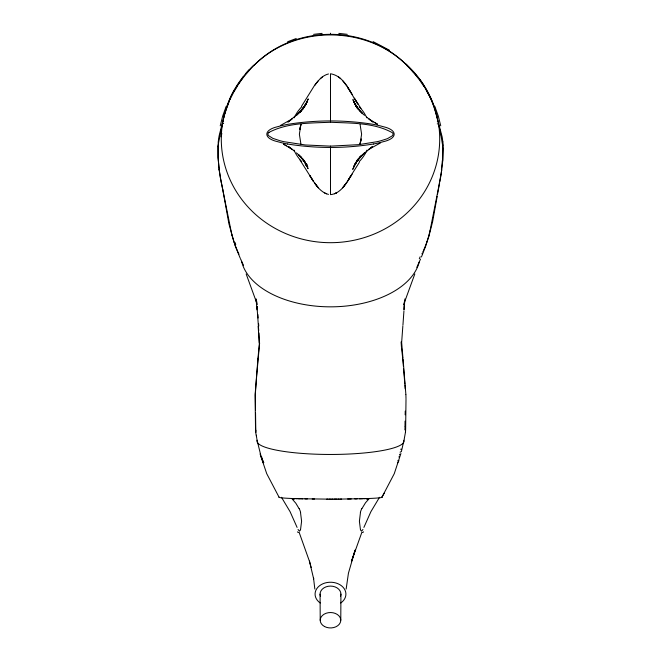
<?xml version="1.0" encoding="UTF-8"?>
<svg xmlns="http://www.w3.org/2000/svg" width="661" height="661" viewBox="0 0 661 661"><rect width="100%" height="100%" fill="white"/><g stroke="black" fill="none" stroke-linecap="round" stroke-linejoin="round"><path stroke-width="0.99" d="M330.492 146.775L330.492 146.139L358.609 144.668L377.191 141.677A106.867 106.801 81.9 0 0 381.24 140.644L387.371 138.694L391.99 136.001A6.213 6.048 -18 0 0 392.931 135.059L393.006 133.448A5.594 5.428 19 0 0 392.262 132.646C373.713 122.459 351.123 123.26 330.492 122.252C309.935 123.177 287.626 122.582 268.994 132.39M330.492 121.583L330.492 122.252L330.492 73.759C345.24 76.205 350.239 93.416 357.923 104.141L354.304 98.134L360.972 108.412M405.656 428.212L405.565 431.261M340.779 620.241L340.919 594.115M405.003 426.229L405.053 421.107M405.003 426.593L404.986 427.684A47.418 40.346 17.1 0 1 404.945 428.956L404.863 429.865M405.16 414.827L405.243 411.092M403.995 309.447L404.202 304.134M217.948 146.106L218.047 157.929L219.212 169.943M403.937 310.934L402.929 325.204M259.624 342.927L256.699 375.564M442.655 160.648L442.887 149.13A79.312 69.678 -12.3 0 0 442.581 145.346M256.666 375.935L255.369 393.584L255.485 410.374M404.003 309.86L404.912 298.929M346.149 589.05L348.43 573.236L355.122 550.051L351.561 561.123L361.914 532.179M218.213 142.107L218.774 137.819A100.315 88.078 10.3 0 1 219.287 135.108L223.145 119.922A109.214 103.694 0 0 1 243.397 76.436M402.838 326.121L401.648 342.464L402.946 358.039M257.93 358.659L255.088 395.138L255.567 431.526A34.917 30.282 -6.1 0 0 255.815 433.054L256.154 434.93M404.334 302.531L404.474 301.267M257.939 358.609L259.319 344.158L258.938 332.995M441.771 169.811L438.45 188.203M405.457 432.286L404.243 438.97M437.524 194.251L437.458 194.681M437.557 194.045L439.606 182.923M219.146 169.431L218.113 157.343L218.155 146.833A78.444 68.81 10.8 0 1 218.262 145.354L218.411 144.007A80.601 70.694 11.7 0 1 218.626 142.412L224.269 115.006L230.045 98.786M437.194 196.424L432.616 221.658L428.758 236.745M441.127 174.405L442.763 160.788L443.126 148.585M441.061 174.801L440.664 177.181M440.581 177.569L439.763 181.949M404.144 439.515L401.359 451.752M221.129 136.761L221.832 133.431M430.129 230.251L438.441 188.245M430.121 230.301L428.939 235.176M300.929 124.334L299.375 134.191L300.92 144.057M360.063 144.048L361.617 134.191L360.063 124.334M400.88 449.645L401.053 448.943M223.501 118.567L226.219 108.974L230.111 98.654M220.237 125.854L222.691 116.039L226.236 106.256M400.194 452.43L400.368 451.736M428.898 235.349L425.585 246.396L421.445 256.972M360.476 512.465L359.394 521.215L360.452 529.684M399.731 454.223L399.55 454.908M400.913 453.496L394.27 473.664L381.951 497.179M398.947 457.156L399.104 456.594M300.532 529.684L301.598 521.215L300.507 512.465M428.733 236.828L427.113 241.612M256.947 439.226L256.997 441.077A73.503 13.385 0 0 0 330.492 454.462A73.503 13.385 0 0 0 403.995 441.077L403.954 440.639M403.673 304.506L414.819 273.976M427.105 241.645L424.767 247.569M363.889 527.42L370.879 511.721L379.521 497.287M305.299 105.661L308.249 98.877L303.911 107.669M424.42 248.379L423.899 249.569M355.684 162.656L352.734 169.406L357.551 159.665L353.809 166.432L358.485 158.59L354.56 164.977L359.642 157.359L355.511 163.317L361.038 155.988L356.676 161.482L364.517 152.865L359.625 157.301L372.283 146.709M420.536 259.062L419.495 261.368M418.157 264.392L419.305 261.789A89.756 52.731 0 0 1 329.765 306.836A89.756 52.731 0 0 1 241.505 261.004L241.149 260.227M423.37 250.759L423.635 250.164M417.934 264.887L416.802 267.375M422.833 251.94L423.106 251.345M230.144 99.158L230.491 97.828M230.21 99.018L234.341 90.929M421.941 253.849L422.247 253.188M361.914 508.631L365.533 502.724L369.359 498.477M362.947 529.461L361.707 531.039A7.899 1.727 87.7 0 1 360.485 529.444M303.903 107.71L307.175 101.695L302.498 109.619L306.423 103.116L301.342 110.833L296.467 115.344L304.316 106.586L299.954 112.196L305.473 104.752L301.342 110.833L287.89 122.235M381.835 497.369L384.264 493.123M234.655 89.879L238.125 84.228M352.131 174.14L348.306 179.85L359.361 162.333M268.994 132.39A6.222 6.048 -18.1 0 0 268.06 133.332L267.986 134.943A5.585 5.42 19 0 0 268.721 135.745L272.877 138.372L279.743 140.644A106.859 106.793 -58.3 0 0 283.8 141.677L305.291 144.966L330.492 146.139L330.492 194.64C340.803 193.69 346.273 183.188 351.272 175.454M346.926 182.353L350.57 176.371M237.332 85.93L241.149 80.378A127.259 107.826 -5.1 0 1 247.239 72.826C288.27 22.243 372.978 22.3 413.86 73.032A127.639 108.28 5.6 0 1 419.917 80.559L423.742 86.128M301.623 106.14L314.058 86.17L318.156 80.931M241.959 78.758L243.521 76.742M342.638 187.831L346.43 182.923L342.828 187.592M314.553 85.533C318.09 80.675 322.328 75.395 328.484 73.958M253.898 65.406L256.336 63.142M322.527 76.8L320.312 78.659M256.402 63.076C296.078 24.944 364.145 24.713 404.078 62.588M288.576 121.698L292.013 118.988L280.396 125.507M372.407 146.61L368.97 149.27L380.587 142.859M336.656 192.797L334.615 193.747L336.49 192.88M287.642 41.734L296.252 38.512M373.382 144.015C345.067 148.593 315.917 148.593 287.601 144.015M313.595 34.355L322.138 33.372M366.855 499.245L368.433 499.072M368.615 498.51L368.185 498.526M365.707 498.617L367.632 498.551L340.407 499.096M363.699 498.683L364.715 498.65M362.658 498.716L359.41 498.807M354.825 498.906L357.155 498.857M351.198 498.972L347.62 499.022M337.953 499.113L341.63 499.088M339.184 499.105L331.739 499.138M334.235 499.129L336.713 499.121M329.244 499.138L332.987 499.129M326.749 499.129L330.492 499.138M327.996 499.129L298.334 498.716M312.19 499.014L314.545 499.038M304.985 498.881L307.357 498.931M301.573 498.807L302.697 498.832M300.474 498.774L296.268 498.65M279.14 497.089A50.153 1.884 0 0 0 293.36 498.551L297.293 498.683M293.352 498.551L295.277 498.617M293.021 498.534L292.476 498.518M291.732 498.485L295.847 503.261L299.069 508.631M292.55 499.072L294.128 499.245M338.796 33.364L347.281 34.339M300.011 160.028L313.43 181.329L309.712 175.454C314.438 182.742 319.329 192.07 328.492 194.417M373.077 41.618L389.527 50.269M324.328 192.797L326.493 193.838M283.453 144.123L292.013 149.27L288.576 146.61M283.594 144.189L286.486 145.817M372.407 121.698L368.97 118.988L377.53 124.227M374.506 122.508L377.39 124.152M288.7 146.709L294.368 151.121M366.624 117.113L373.101 122.235M340.671 78.659L338.457 76.8M404.152 62.655L407.002 65.29M296.467 152.865L301.358 157.301L298.326 154.492L304.308 161.482L301.342 157.368L305.473 163.317L302.507 158.59L306.423 164.977L303.44 159.665L307.175 166.432L304.151 160.573L308.084 168.662L305.332 162.672M364.517 115.344L359.634 110.792L356.676 106.586L362.658 113.7L359.634 110.792L355.519 104.752L358.485 109.61L354.56 103.116L357.543 108.561L353.809 101.695L356.833 107.685M413.761 72.289L418.934 78.593M342.828 80.923L346.934 86.17M318.346 187.831L314.553 182.923L318.156 187.592M263.871 462.403A1.562 0.768 -17.2 0 1 263.342 462.675L261.434 457.85L257.625 442.515M422.767 84.038L426.238 89.665M352.131 94.407L347.554 87.244L351.272 93.077M281.47 497.287L290.105 511.721L297.095 527.42M279.149 497.369L266.722 473.664L260.07 453.967M427.13 91.879C434.864 105.041 437.747 120.128 440.862 134.877M298.037 529.461L299.276 531.039A7.899 1.727 -87.7 0 0 300.499 529.444M356.386 106.785L352.9 99.563L356.048 106.504M430.41 97.58L431.691 100.398M243.248 264.821L243.479 265.325M243.017 264.317L242.546 263.309M238.629 253.46L238.968 254.179M240.91 259.707L240.554 258.93M242.314 262.797L241.736 261.516M238.307 252.742L237.811 251.651M240.232 258.228L235.432 246.503L231.871 234.936M237.572 251.097L237.092 249.998M236.853 249.453L234.919 244.677M299.078 532.179L309.588 561.693L313.661 578.887L313.537 578.053L314.834 589.05M246.165 273.976L257.319 304.506M434.748 106.256L438.293 116.039L440.747 125.854M234.176 242.661L228.888 223.699L222.757 189.509M434.393 107.28L442.151 136.926A76.742 67.232 -8.7 0 1 442.465 138.959L442.787 141.735M263.342 462.675L261.541 456.511M311.174 567.468L309.431 561.123L309.588 561.693M231.854 234.87L221.328 182.568M257.46 441.763L257.137 440.243M440.912 135.108L442.622 145.346M256.204 435.169L256.361 435.954M221.27 182.461L220.419 177.842M222.732 189.418L220.534 178.42M256.377 436.02L256.815 438.466M220.468 178.016L219.221 170.042M220.394 177.702L219.121 169.431M256.129 432.195L255.881 430.402M402.499 356.411L401.574 348.273M256.377 301.68L256.071 298.929L256.989 309.86M402.532 356.733L403.384 366.235M403.078 359.254L405.887 394.584M256.65 301.185L256.815 303.11M258.724 330.624L256.98 306.365M258.798 326.047L258.575 323.617M401.458 347.124L401.103 341.935M404.829 383.892L403.582 368.821M404.929 385.148L405.193 388.916M258.104 318.024L257.856 314.471M258.145 326.435L259.335 342.943M443.019 145.065L443.118 148.238M405.895 394.791L405.994 398.55M257.46 306.935L257.435 306.39M255.543 413.009L255.766 428.601A37.09 31.811 -7.9 0 0 255.865 430.402M406.003 399.277L405.656 428.006M320.073 594.115L320.213 620.241M330.492 33.199L330.492 34.083M367.045 150.039A39.891 39.544 0 0 1 359.245 161.606M307.819 166.721A39.891 39.544 0 0 1 305.349 164.895M301.738 161.598A39.891 39.544 0 0 1 293.947 150.039M294.186 117.815A39.891 39.544 0 0 1 301.738 106.785M359.254 106.785A39.891 39.544 0 0 1 366.805 117.815M373.391 144.024A103.19 103.19 0 0 0 383.273 141.702C397.79 138.471 397.798 129.92 383.273 126.697A103.141 103.141 0 0 0 373.391 124.359C345.067 119.806 315.925 119.781 287.601 124.375A103.19 103.19 0 0 0 277.711 126.689C263.202 129.92 263.185 138.471 277.711 141.694A103.141 103.141 0 0 0 287.601 144.024M307.249 164.556A38.412 38.297 0 0 1 306.654 164.093M438.83 125.896A109.214 103.694 0 0 1 330.037 242.694A109.214 103.694 0 0 1 222.278 125.028M245.884 73.437A109.214 103.694 0 0 1 249.164 69.793M405.21 63.373A109.214 103.694 0 0 1 437.673 119.087M235.77 244.471A96.564 77.163 54.4 0 1 235.019 242.48M218.113 146.122A97.39 85.145 17 0 1 218.337 142.123M442.878 141.727A99.167 86.707 -14.3 0 1 443.126 145.056M406.788 65.456A126.028 106.975 3.9 0 1 413.546 72.421M419.091 78.502A118.592 101.026 3.3 0 1 422.916 83.972M426.031 89.756A133.638 114.857 0.2 0 1 430.237 97.646M431.608 100.422A127.523 110.205 -2.4 0 1 434.327 107.297M230.309 97.77A134.58 116.237 0.7 0 1 234.457 89.797M238.241 84.286A117.41 100.051 -4.1 0 1 242.083 78.824M243.298 76.618A123.086 105.273 -3.2 0 1 253.684 65.241M262.467 461.361A1.562 0.768 -17.2 0 1 263.442 461.163M223.641 123.516A2.008 0.975 13 0 1 222.774 123.491M222.831 121.508A2.008 0.975 13 0 1 223.534 121.723M438.499 123.781A2.685 1.322 -13 0 1 437.227 123.888M423.949 86.029A122.938 106.099 0.7 0 1 427.32 91.805M234.49 90.995A123.227 105.661 -2 0 1 237.489 85.996M420.181 256.732A85.905 30.323 -64.7 0 1 419.305 258.732M442.308 160.681A166.993 140.421 -33.7 0 1 441.399 169.819M405.507 431.253A26.523 23.019 13.4 0 1 405.424 432.277M404.301 304.134A65.505 57.813 -15 0 1 404.441 302.54M397.831 460.395A3.131 1.529 17.2 0 1 398.889 460.684A49.699 24.292 17.2 0 1 397.393 462.989M437.334 121.393A2.685 1.314 -12.7 0 1 438.094 121.17M381.851 497.089A50.153 1.884 0 0 1 367.632 498.551M320.469 596.329A10.427 8.031 0 0 1 330.492 586.084A10.427 8.031 0 0 1 340.514 596.329M320.255 602.997A15.418 11.881 0 0 1 319.379 585.877A15.418 11.881 0 0 1 341.605 585.877A15.418 11.881 0 0 1 340.737 602.997M299.193 508.573A25.06 24.804 40.5 0 1 300.631 512.432M298.351 532.469A30.042 5.478 83.2 0 1 297.433 531.857M360.352 512.432A25.06 24.804 -40.5 0 1 361.79 508.573M363.558 531.857A30.042 5.478 -83.2 0 1 362.633 532.469M300.879 124.442L299.83 129.316L300.879 124.442M361.154 139.074L360.105 143.949L361.203 139.124M324.576 626.545A10.287 7.709 0 0 0 340.737 620.935A10.287 7.709 0 0 0 326.17 613.243A10.287 7.709 0 0 0 324.576 626.545"/></g></svg>
